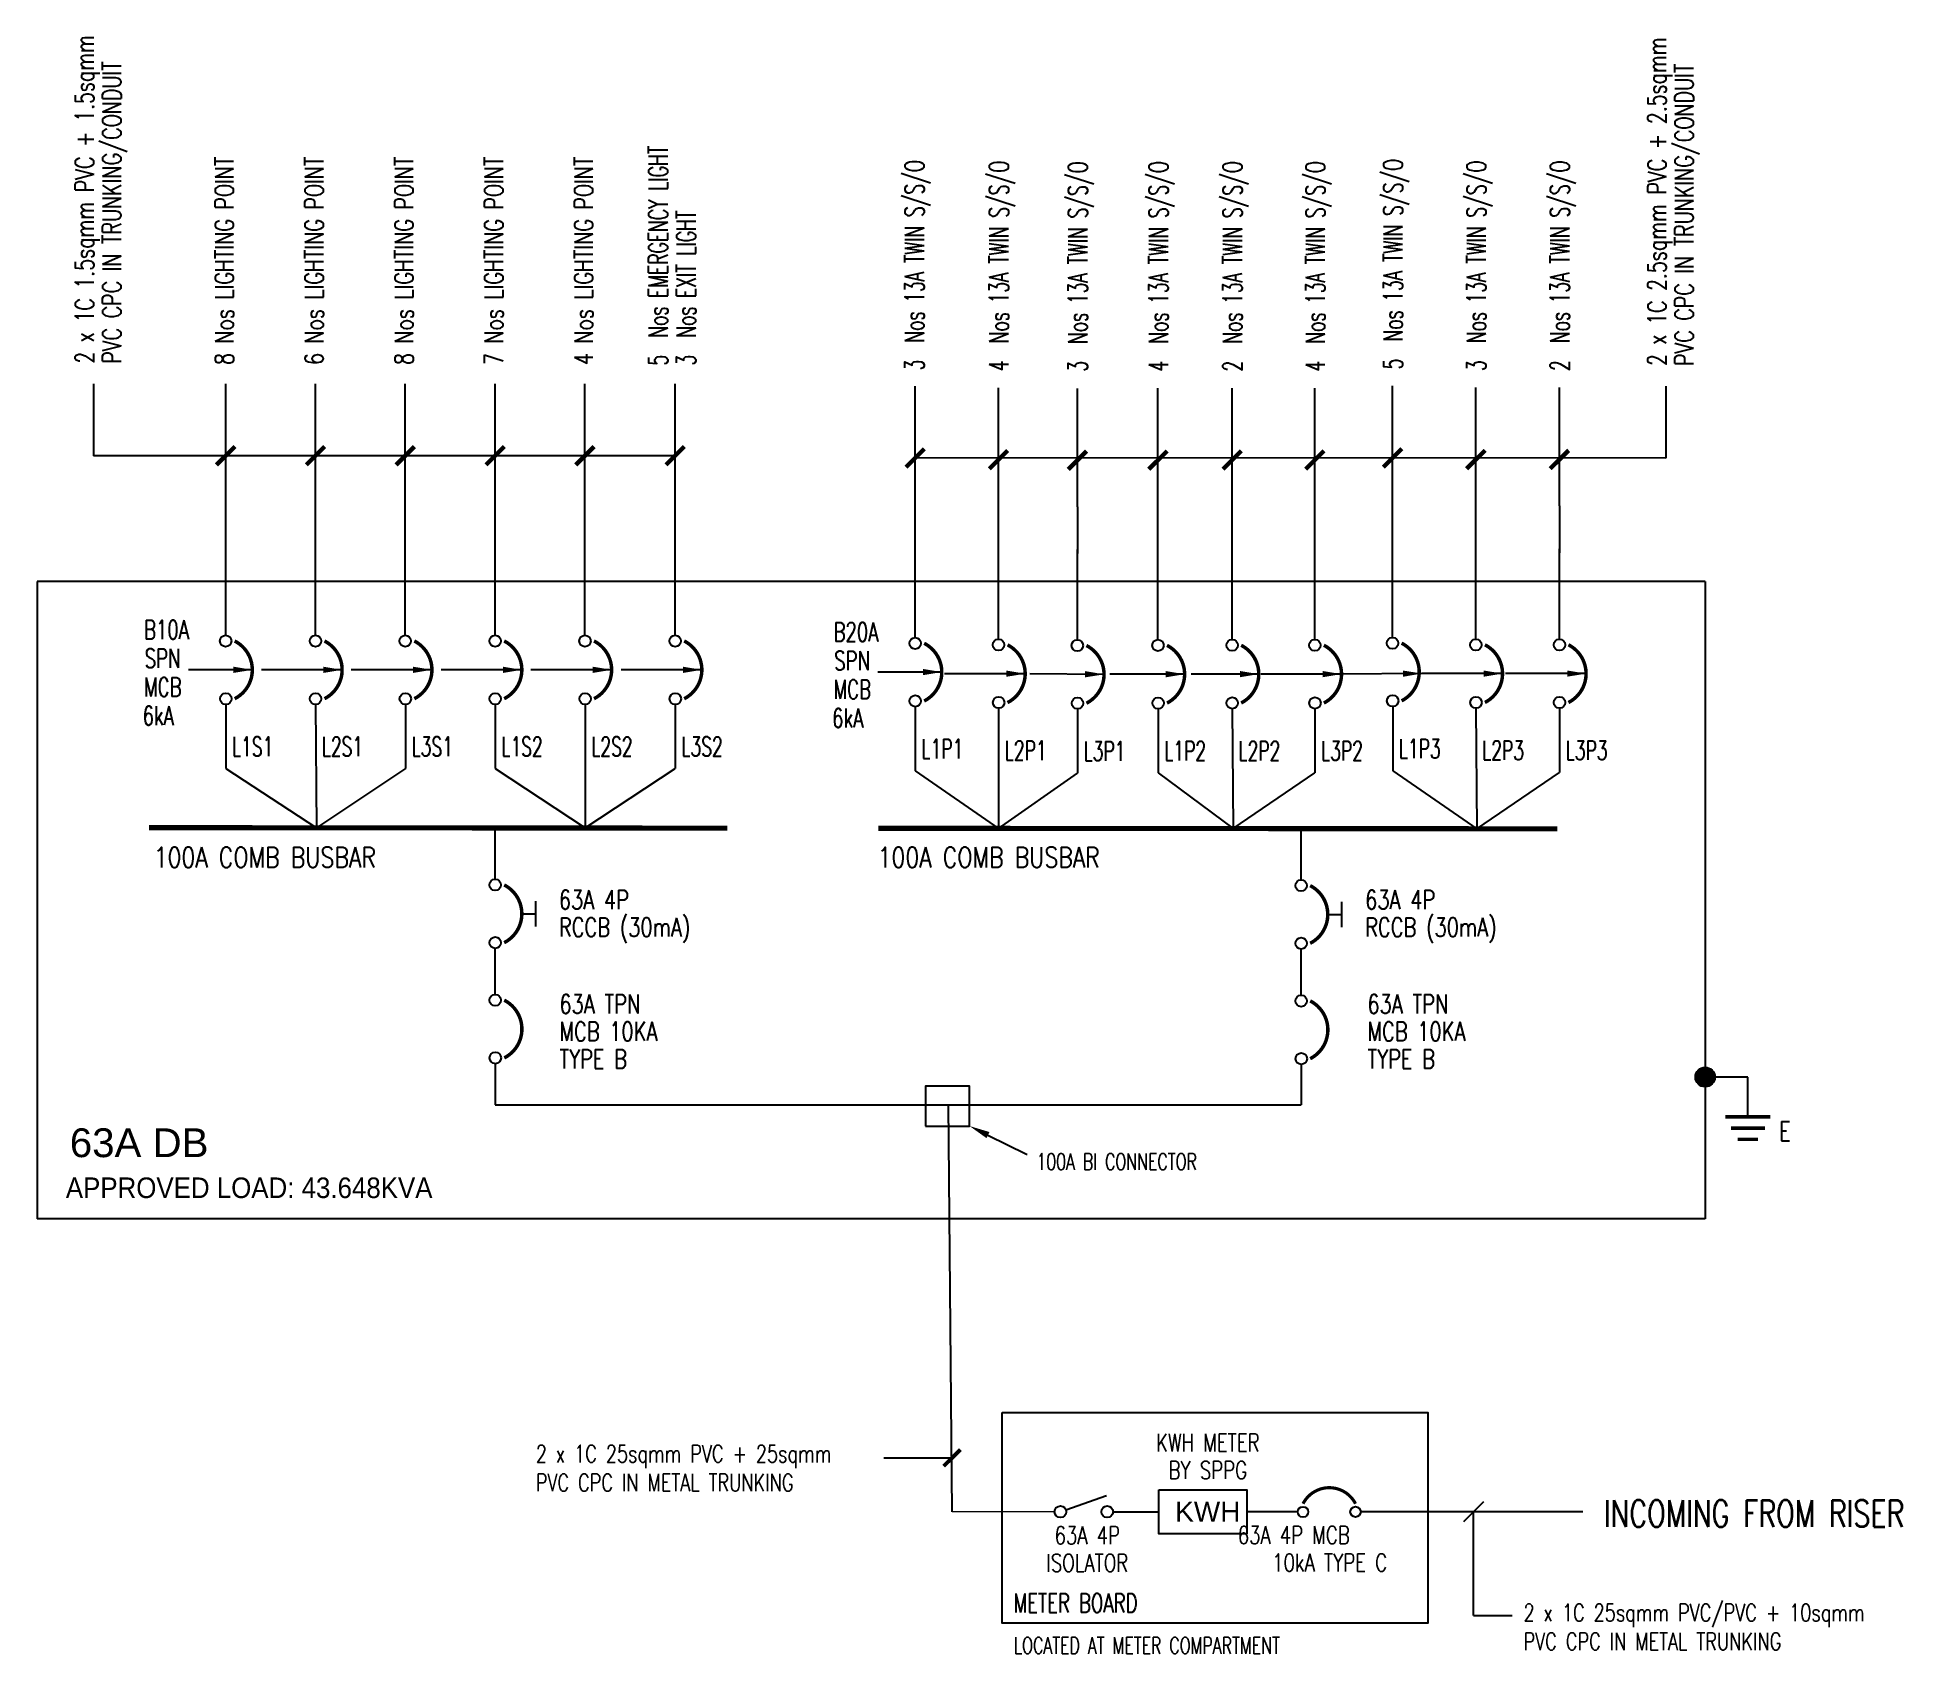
# Model space of a CAD drawing. Header units: millimetres. Extents: x 1739 to 24389, y 1111 to 20744.
import ezdxf
from ezdxf import colors
from ezdxf.entities.mleader import LeaderData, LeaderLine
from ezdxf.lldxf.tags import DXFTag
from ezdxf.math import Vec2, Vec3

# ---------------------------------------------------------------- set-up
doc = ezdxf.new("R2010")
doc.units = ezdxf.units.MM
doc.layers.add('A-_COL----_E', color=7, linetype='Continuous', lineweight=9)
for name, color, linetype in [('E-SLD-DB-TXT', 3, 'Continuous'), ('E-SLD-FRAME', 8, 'Continuous'), ('E-SLD-LEGENDF', 2, 'Continuous'), ('E-SLD-T1', 2, 'Continuous'), ('SLD', 2, 'Continuous'), ('SLD-LINE', 7, 'Continuous'), ('SLD-TXT', 7, 'Continuous')]:
    doc.layers.add(name, color=color, linetype=linetype)
doc.styles.add('A', font='arial.ttf')
doc.styles.add('ARIAL', font='arial.ttf')
doc.styles.add('ROMANS', font='romans.shx', dxfattribs={"width": 0.8})
doc.styles.add('simplex', font='simplex.shx', dxfattribs={"width": 0.7})
doc.styles.add('SLD-TXT', font='romans.shx', dxfattribs={"width": 0.75})
doc.styles.get("Standard").update_dxf_attribs({"font": 'arial.ttf'})
tags = doc.linetypes.add('CENTER', pattern=[2, 1.25, -0.25, 0.25, -0.25]).pattern_tags.tags
tags[10:11] = [DXFTag(74, 4), DXFTag(75, 0), DXFTag(340, '0'), DXFTag(46, 1.0), DXFTag(50, 0.0), DXFTag(44, 0.0), DXFTag(45, 0.0)]
tags[8:9] = [DXFTag(74, 4), DXFTag(75, 0), DXFTag(340, '0'), DXFTag(46, 1.0), DXFTag(50, 0.0), DXFTag(44, 0.0), DXFTag(45, 0.0)]
tags[6:7] = [DXFTag(74, 4), DXFTag(75, 0), DXFTag(340, '0'), DXFTag(46, 1.0), DXFTag(50, 0.0), DXFTag(44, 0.0), DXFTag(45, 0.0)]
tags[4:5] = [DXFTag(74, 4), DXFTag(75, 0), DXFTag(340, '0'), DXFTag(46, 1.0), DXFTag(50, 0.0), DXFTag(44, 0.0), DXFTag(45, 0.0)]
doc.dimstyles.new('1-100', dxfattribs={"dimtxt": 100, "dimasz": 100, "dimexe": 25, "dimexo": 10, "dimgap": 25, "dimtad": 1, "dimdec": 0, "dimzin": 0, "dimdsep": 46, "dimtxsty": 'simplex', "dimcen": 0, "dimclrd": 7, "dimclre": 7, "dimclrt": 7, "dimadec": 0, "dimazin": 0, "dimtfac": 1, "dimtdec": 0, "dimtofl": 0, "dimtmove": 1, "dimatfit": 0, "dimfxl": 1, "dimtolj": 1, "dimtzin": 0, "dimarcsym": 2})

# ---------------------------------------------------------------- blocks, each defined once
blk = doc.blocks.new('MCCB')
at = {"color": 3}
for centre in [(-1, 548), (0, 49)]:
    blk.add_circle(centre, 49.5, dxfattribs=at)
at = {"layer": 'E-SLD-LEGENDF', "const_width": 30}
blk.add_lwpolyline([(77, 49, 0.611384), (77, 548)], format="xyb", dxfattribs=at)
blk = doc.blocks.new('RCCB')
at = {"color": 3}
for centre in [(-1, 548), (0, 49)]:
    blk.add_circle(centre, 49.5, dxfattribs=at)
at = {"layer": 'E-SLD-LEGENDF'}
blk.add_line((350, 190), (350, 408), dxfattribs=at)
at = {"layer": 'E-SLD-LEGENDF', "linetype": 'ByBlock'}
blk.add_line((230, 299), (350, 299), dxfattribs=at)
at = {"layer": 'E-SLD-LEGENDF', "const_width": 30}
blk.add_lwpolyline([(77, 49, 0.611384), (77, 548)], format="xyb", dxfattribs=at)

msp = doc.modelspace()

# ---------------------------------------------------------------- hatches: boundary and pattern name
at = {"layer": 'E-SLD-LEGENDF'}
h = msp.add_hatch(color=256, dxfattribs=at)
h.dxf.hatch_style = 1
edge = h.paths.add_edge_path()
edge.add_arc((22001, 8115), 119, 0, 360)

# ---------------------------------------------------------------- linework, layer by layer
for p, q in [((4029, 11861), (5132, 11142)), ((6211, 11861), (5132, 11142)), ((7303, 11861), (8394, 11140)), ((8394, 11140), (9490, 11861)), ((12405, 11833), (13418, 11135)), ((13418, 11135), (14376, 11805)), ((15355, 11808), (16266, 11133)), ((16266, 11133), (17261, 11809)), ((18205, 11835), (19226, 11130)), ((19226, 11130), (20232, 11815)), ((7303, 8278), (7303, 7778)), ((17095, 8278), (17095, 7778)), ((7303, 7778), (17095, 7778)), ((14808, 2835), (15365, 2835))]:
    msp.add_line(p, q)
msp.add_lwpolyline([(12528, 7520), (13064, 7520), (13064, 8003), (12528, 8003)], close=True)
at = {"color": 3}
msp.add_lwpolyline([(14236, 2859), (14728, 3034)], dxfattribs=at)
msp.add_lwpolyline([(15365, 3101), (16433, 3101), (16433, 2568), (15365, 2568)], close=True, dxfattribs=at)
at = {"color": 7}
for points in [[(19309, 2956), (19064, 2711)], [(19187, 1573), (19187, 2834)]]:
    msp.add_lwpolyline(points, dxfattribs=at)
for points in [[(17052, 2834), (16433, 2834)], [(20515, 2834), (17816, 2834)]]:
    msp.add_lwpolyline(points)
at = {"layer": 'A-_COL----_E'}
msp.add_line((14098, 2835), (12852, 2835), dxfattribs=at)
at = {"layer": 'E-SLD-FRAME', "color": 7, "linetype": 'CENTER', "ltscale": 1.5}
for p, q in [((22000, 14133), (1739, 14133)), ((1739, 14133), (1739, 6393)), ((22000, 14133), (22001, 6393)), ((22001, 6393), (1739, 6393))]:
    msp.add_line(p, q, dxfattribs=at)
msp.add_lwpolyline([(13462, 4040), (18633, 4040), (18633, 1483), (13462, 1483)], close=True, dxfattribs=at)
at = {"layer": 'E-SLD-LEGENDF'}
for p, q in [((22521, 8115), (22001, 8115)), ((22521, 7632), (22521, 8115))]:
    msp.add_line(p, q, dxfattribs=at)
for points, const_width in [([(22247, 7632), (22795, 7632)], 45.7), ([(22316, 7495), (22727, 7495)], 45.7), ([(22398, 7357), (22645, 7357)], 41.1)]:
    msp.add_lwpolyline(points, dxfattribs=dict(at, const_width=const_width))
msp.add_circle((22001, 8115), 119, dxfattribs=at)
at = {"layer": 'SLD', "color": 7}
for p, q in [((2421, 16535), (2421, 15661)), ((21522, 16507), (21522, 15633)), ((9488, 15661), (2421, 15661)), ((21522, 15633), (12404, 15634))]:
    msp.add_line(p, q, dxfattribs=at)
at = {"layer": 'SLD', "const_width": 62.5}
for points in [[(3098, 11144), (10124, 11138)], [(11957, 11136), (20207, 11130)]]:
    msp.add_lwpolyline(points, dxfattribs=at)
at = {"layer": 'SLD', "lineweight": -3}
for centre in [(14169, 2835), (14737, 2835)]:
    msp.add_circle(centre, 70.8, dxfattribs=at)
at = {"layer": 'SLD-LINE', "linetype": 'ByBlock'}
for p, q in [((4028, 13482), (4028, 16535)), ((5119, 13482), (5119, 16535)), ((6210, 13482), (6210, 16535)), ((7301, 13482), (7301, 16535)), ((8393, 13482), (8393, 16535)), ((9488, 13482), (9488, 16535)), ((12404, 13454), (12404, 16507)), ((13416, 13434), (13416, 16487)), ((14375, 15042), (14375, 16479)), ((15354, 13429), (15354, 16482)), ((16255, 13429), (16255, 16483)), ((17260, 13429), (17260, 16483)), ((18204, 13455), (18204, 16509)), ((19216, 13436), (19216, 16489)), ((20231, 15051), (20231, 16489)), ((14375, 13426), (14375, 14522)), ((20231, 13436), (20231, 14532)), ((4029, 12641), (4029, 11861)), ((5120, 12641), (5132, 11142)), ((6211, 12641), (6211, 11861)), ((7303, 12641), (7303, 11861)), ((8394, 12641), (8394, 11140)), ((9490, 12641), (9490, 11861)), ((12405, 12613), (12405, 11833)), ((13418, 12594), (13418, 11135)), ((14376, 12586), (14376, 11805)), ((15355, 12588), (15355, 11808)), ((16256, 12589), (16266, 11133)), ((17261, 12589), (17261, 11809)), ((18205, 12615), (18205, 11835)), ((19217, 12595), (19226, 11130)), ((20232, 12595), (20232, 11815)), ((7302, 10518), (7302, 11141)), ((17093, 10510), (17093, 11132)), ((7303, 9118), (7303, 9678)), ((17094, 9110), (17094, 9670))]:
    msp.add_line(p, q, dxfattribs=at)
at = {"layer": 'SLD-LINE'}
for p, q in [((14375, 15042), (14375, 14474)), ((20231, 15051), (20231, 14483)), ((12852, 2835), (12808, 7778))]:
    msp.add_line(p, q, dxfattribs=at)
at = {"layer": 'SLD-TXT'}
msp.add_line((12022, 3489), (12852, 3489), dxfattribs=at)
at = {"layer": 'SLD-TXT', "color": 7}
msp.add_line((19187, 1573), (19658, 1573), dxfattribs=at)
at = {"layer": 'SLD-TXT'}
for points, const_width in [([(3916, 15550), (4140, 15773)], 52.7), ([(5007, 15550), (5231, 15773)], 52.7), ([(6098, 15550), (6322, 15773)], 52.7), ([(7190, 15550), (7413, 15773)], 52.7), ([(8281, 15550), (8504, 15773)], 52.7), ([(9377, 15550), (9600, 15773)], 52.7), ([(12292, 15522), (12516, 15745)], 52.7), ([(13305, 15502), (13528, 15725)], 52.7), ([(14263, 15494), (14486, 15718)], 52.7), ([(15242, 15497), (15466, 15720)], 52.7), ([(16143, 15497), (16367, 15721)], 52.7), ([(17148, 15497), (17371, 15721)], 52.7), ([(18092, 15523), (18315, 15747)], 52.7), ([(19104, 15504), (19328, 15727)], 52.7), ([(20119, 15504), (20343, 15727)], 52.7), ([(12750, 3388), (12954, 3591)], 47.9)]:
    msp.add_lwpolyline(points, dxfattribs=dict(at, const_width=const_width))

# ---------------------------------------------------------------- block references
at = {"layer": 'E-SLD-LEGENDF', "linetype": 'ByBlock', "xscale": 1.405555351125624, "yscale": 1.405555351125624, "zscale": 1.405555351125624}
for p in [(7303, 9678), (17094, 9670)]:
    msp.add_blockref('RCCB', p, dxfattribs=at)
at = {"layer": 'SLD', "lineweight": -3, "xscale": 1.405555351125624, "yscale": 1.405555351125624, "zscale": 1.405555351125624}
for p in [(4029, 12641), (5120, 12641), (6211, 12641), (7303, 12641), (8394, 12641), (9490, 12641), (12405, 12613), (13418, 12594), (14376, 12586), (15355, 12588), (16256, 12589), (17261, 12589), (18205, 12615), (19217, 12595), (20232, 12595), (7304, 8278), (17095, 8269)]:
    msp.add_blockref('MCCB', p, dxfattribs=at)
at = {"layer": 'SLD', "lineweight": -3, "xscale": 1.277777777777777, "yscale": 1.277777777777777, "zscale": 1.277777777777777, "rotation": 90}
msp.add_blockref('MCCB', (17816, 2834), dxfattribs=at)

# ---------------------------------------------------------------- texts
at = {"color": 0, "insert": (15563, 2959), "char_height": 243.1, "width": 875.05, "attachment_point": 1, "style": 'ARIAL'}
msp.add_mtext('{\\W1;KWH}', dxfattribs=at)
at = {"layer": 'E-SLD-DB-TXT', "color": 2, "style": 'A', "width": 0.9}
msp.add_text('APPROVED LOAD: 43.648KVA', height=250, dxfattribs=at).set_placement((2086, 6645))
at = {"layer": 'E-SLD-DB-TXT', "insert": (2134, 7492), "char_height": 350, "width": 3831.18, "attachment_point": 1, "style": 'A'}
msp.add_mtext('63A DB', dxfattribs=at)
at = {"layer": 'E-SLD-T1', "color": 7, "style": 'ROMANS', "width": 0.7}
for s, height, p in [('100A BI CONNECTOR', 200, (13877, 6987)), ('METER BOARD', 230, (13600, 1612)), ('LOCATED AT METER COMPARTMENT', 200, (13602, 1111))]:
    msp.add_text(s, height=height, dxfattribs=at).set_placement(p)
at = {"layer": 'SLD-TXT', "style": 'ROMANS', "width": 0.65}
for s, p in [('5  Nos EMERGENCY LIGHT', (9398, 16757)), ('3  Nos 13A TWIN S/S/O', (12513, 16697)), ('4  Nos 13A TWIN S/S/O', (13539, 16689)), ('3  Nos 13A TWIN S/S/O', (14497, 16681)), ('4  Nos 13A TWIN S/S/O', (15476, 16684)), ('2  Nos 13A TWIN S/S/O', (16377, 16684)), ('4  Nos 13A TWIN S/S/O', (17382, 16684)), ('5  Nos 13A TWIN S/S/O', (18326, 16711)), ('3  Nos 13A TWIN S/S/O', (19338, 16691)), ('2  Nos 13A TWIN S/S/O', (20353, 16691)), ('3  Nos EXIT LIGHT', (9738, 16757))]:
    msp.add_text(s, height=233.94, rotation=90, dxfattribs=at).set_placement(p)
at = {"layer": 'SLD-TXT'}
for s, height, style, width, p in [('B10A', 230, 'SLD-TXT', 0.7, (3036, 13433)), ('B20A', 230, 'SLD-TXT', 0.7, (11412, 13406)), ('SPN', 230, 'SLD-TXT', 0.7, (3044, 13085)), ('SPN', 230, 'SLD-TXT', 0.7, (11420, 13057)), ('MCB', 230, 'SLD-TXT', 0.7, (3036, 12737)), ('MCB', 230, 'SLD-TXT', 0.7, (11412, 12709)), ('6kA', 230, 'SLD-TXT', 0.7, (3019, 12389)), ('6kA', 230, 'SLD-TXT', 0.7, (11395, 12361)), ('L1S1', 233.9, 'ROMANS', 0.65, (4104, 12012)), ('L2S1', 233.9, 'ROMANS', 0.65, (5195, 12012)), ('L3S1', 233.9, 'ROMANS', 0.65, (6286, 12012)), ('L1S2', 233.9, 'ROMANS', 0.65, (7377, 12012)), ('L2S2', 233.9, 'ROMANS', 0.65, (8469, 12012)), ('L3S2', 233.9, 'ROMANS', 0.65, (9564, 12012)), ('L1P1', 233.9, 'ROMANS', 0.65, (12480, 11984)), ('L2P1', 233.9, 'ROMANS', 0.65, (13492, 11965)), ('L3P1', 233.9, 'ROMANS', 0.65, (14450, 11957)), ('L1P2', 233.9, 'ROMANS', 0.65, (15430, 11959)), ('L2P2', 233.9, 'ROMANS', 0.65, (16331, 11960)), ('L3P2', 233.9, 'ROMANS', 0.65, (17335, 11960)), ('L1P3', 233.9, 'ROMANS', 0.65, (18279, 11986)), ('L2P3', 233.9, 'ROMANS', 0.65, (19292, 11966)), ('L3P3', 233.9, 'ROMANS', 0.65, (20307, 11966)), ('100A COMB BUSBAR', 245.08, 'SLD-TXT', 0.8, (3154, 10662)), ('100A COMB BUSBAR', 245.08, 'SLD-TXT', 0.8, (11949, 10662))]:
    msp.add_text(s, height=height, dxfattribs=dict(at, style=style, width=width)).set_placement(p)
at = {"layer": 'SLD-TXT', "char_height": 225, "width": 8812.05, "attachment_point": 1, "rotation": 90, "line_spacing_factor": 0.880435, "style": 'SLD-TXT'}
for s, insert in [('2 x 1C 1.5sqmm PVC + 1.5sqmm \\PPVC CPC IN TRUNKING/CONDUIT', (2201, 16780)), ('2 x 1C 2.5sqmm PVC + 2.5sqmm \\PPVC CPC IN TRUNKING/CONDUIT', (21303, 16752)), ('8 Nos LIGHTING POINT', (3899, 16764)), ('6 Nos LIGHTING POINT', (4990, 16764)), ('8 Nos LIGHTING POINT', (6082, 16764)), ('7 Nos LIGHTING POINT', (7173, 16764)), ('4 Nos LIGHTING POINT', (8264, 16764))]:
    msp.add_mtext(s, dxfattribs=dict(at, insert=insert))
at = {"layer": 'SLD-TXT', "attachment_point": 1, "style": 'SLD-TXT'}
for s, insert, char_height, width, line_spacing_factor in [('63A 4P \\PRCCB (30mA)', (8076, 10384), 230, 3288.98, 0.869565), ('63A 4P \\PRCCB (30mA)', (17871, 10384), 230, 3288.98, 0.869565), ('63A TPN\\PMCB 10KA\\PTYPE B', (8082, 9117), 230, 3288.98, 0.869565), ('63A TPN\\PMCB 10KA\\PTYPE B', (17898, 9117), 230, 3288.98, 0.869565), ('{\\W0.75;E}', (22898, 7573), 234, 2960.08, 0.908108), ('\\pxqc;KWH METER\\PBY SPPG', (14142, 3783), 215, 3635.43, 0.934884), ('\\pxqc;63A 4P\\PISOLATOR', (14036, 2656), 215, 918.73, 0.934884), ('     63A 4P MCB \\P\\pxqc;10kA TYPE C', (15770, 2660), 215, 3339.88, 0.934884)]:
    msp.add_mtext(s, dxfattribs=dict(at, insert=insert, char_height=char_height, width=width, line_spacing_factor=line_spacing_factor))
at = {"layer": 'SLD-TXT', "color": 7, "attachment_point": 1, "style": 'SLD-TXT'}
for s, insert, char_height, width in [('2 x 1C 25sqmm PVC + 25sqmm \\PPVC CPC IN METAL TRUNKING', (7796, 3645), 210, 8010.96), ('INCOMING FROM RISER', (20770, 2974), 320.8, 4545.08), ('2 x 1C 25sqmm PVC/PVC + 10sqmm \\PPVC CPC IN METAL TRUNKING', (19795, 1715), 210, 8010.96)]:
    msp.add_mtext(s, dxfattribs=dict(at, insert=insert, char_height=char_height, width=width))

# ---------------------------------------------------------------- leaders
ml = msp.add_multileader_mtext('Standard')
ml.set_content('', color=256)
ml.set_leader_properties()
ml.build(insert=Vec2(0, 0))
ml.multileader.update_dxf_attribs({"arrow_head_size": 250})
ctx = ml.context
ctx.base_point, ctx.arrow_head_size, ctx.plane_origin = Vec3(13765, 7180), 250, Vec3(13064, 7520)
notes = []
notes.append((ctx, [(0, (1, 1, 0), (13757, 7180), (1, 0), 8, [(0, [(13064, 7520)], 0, [])])]))
ctx.mtext.insert, ctx.mtext.flow_direction = Vec3(13767, 7182), 5
at = {"layer": 'SLD'}
for points in [[(4352, 13061), (3575, 13061)], [(5443, 13061), (4463, 13061)], [(6534, 13061), (5554, 13061)], [(7626, 13061), (6646, 13061)], [(8717, 13061), (7737, 13061)], [(9813, 13061), (8833, 13061)], [(12728, 13034), (11951, 13034)], [(13741, 13014), (12761, 13014)], [(14699, 13006), (13799, 13012)], [(15678, 13008), (14770, 13007)], [(16579, 13009), (15759, 13009)], [(17584, 13009), (16604, 13009)], [(18560, 13016), (17584, 13009)], [(19540, 13015), (18560, 13016)], [(20555, 13015), (19575, 13016)]]:
    msp.add_leader(points, dimstyle='1-100', override={"dimasz": 230}, dxfattribs=at)
for ctx, leaders in notes:
    for number, flags, end, landing, length, lines in leaders:
        leader = LeaderData()
        leader.index, (leader.has_last_leader_line, leader.has_dogleg_vector, leader.attachment_direction) = number, flags
        leader.last_leader_point, leader.dogleg_vector, leader.dogleg_length = Vec3(end), Vec3(landing), length
        for number, points, colour, breaks in lines:
            line = LeaderLine()
            line.index, line.vertices, line.color, line.breaks = number, Vec3.list(points), colors.encode_raw_color(colour), breaks
            leader.lines.append(line)
        ctx.leaders.append(leader)

doc.saveas('drawing.dxf')
